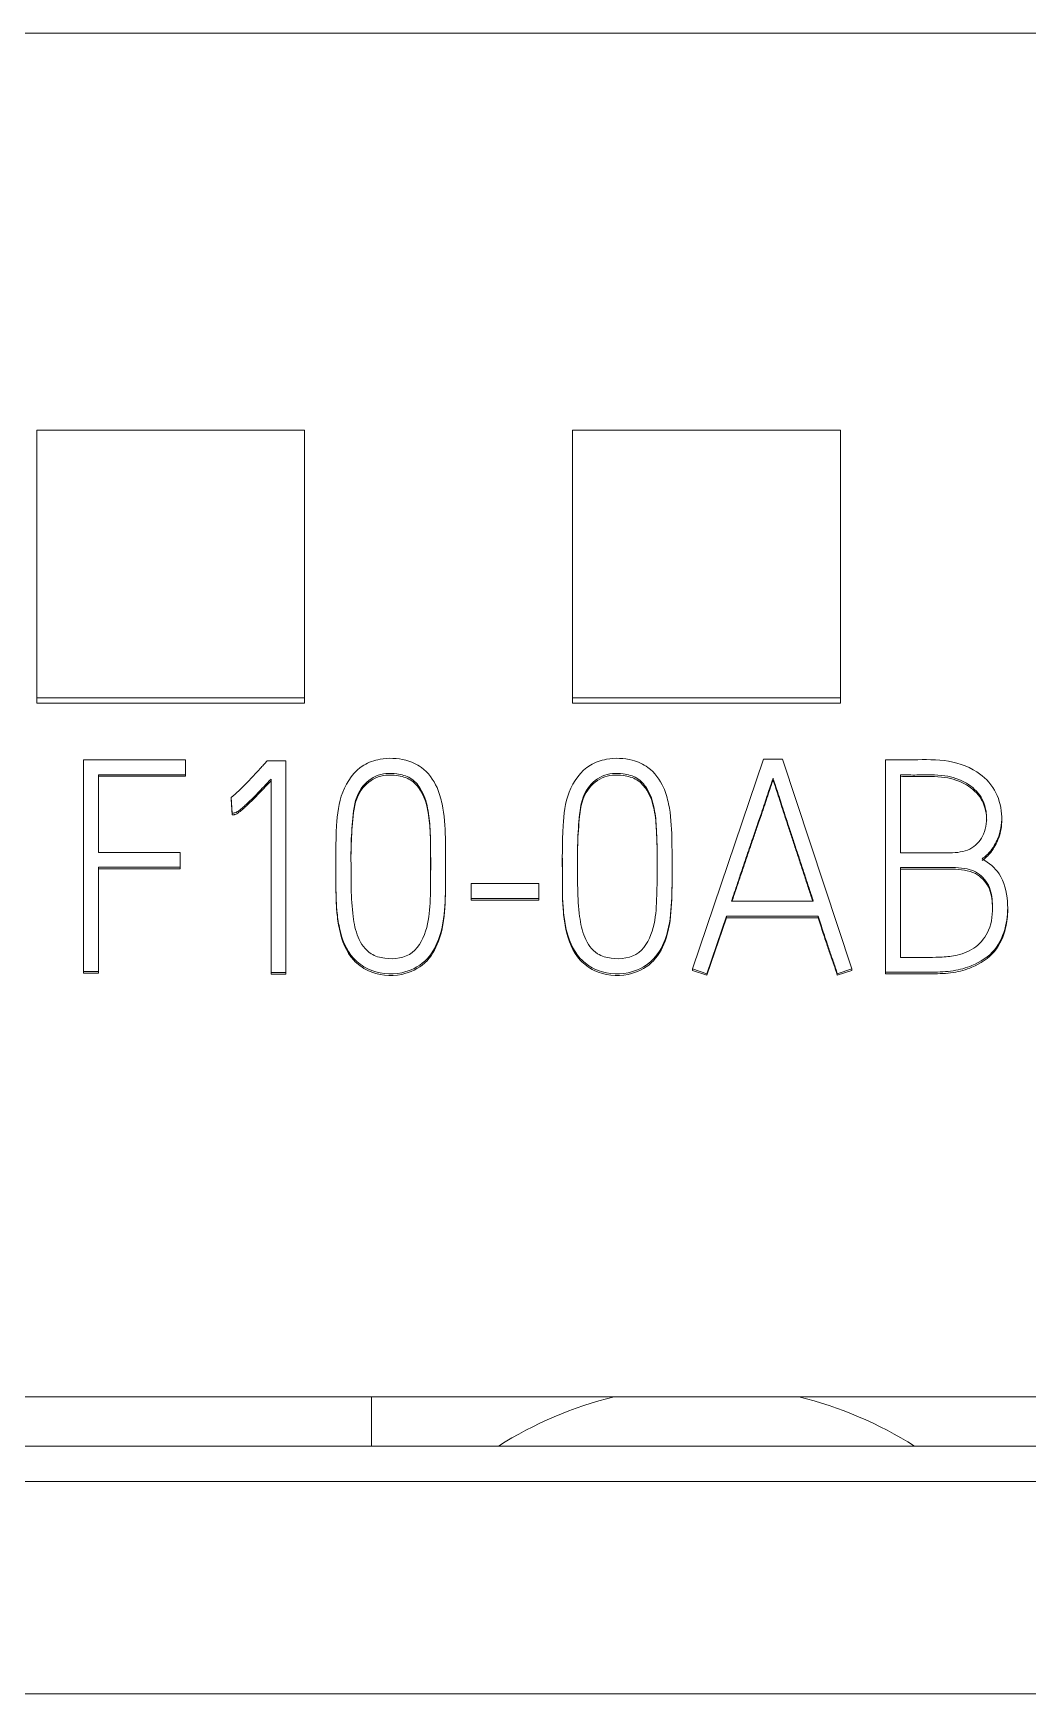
# Model space of a CAD drawing. Header units: millimetres. Extents: x 4137 to 6698, y 1400 to 3585.
# Drawn here: x 5371.42 to 5378.85, y 3075.38 to 3087.78 of the extents above; entities that cross this region are included whole.
import ezdxf

# ---------------------------------------------------------------- set-up
doc = ezdxf.new("R2010")
doc.units = ezdxf.units.MM
doc.layers.add('000-PI-Oprema', color=30, linetype='Continuous', lineweight=5)

msp = doc.modelspace()

# ---------------------------------------------------------------- linework, layer by layer
at = {"layer": '000-PI-Oprema', "color": 0, "linetype": 'ByBlock', "lineweight": 0}
for p, q in [((5384.848, 3087.785), (5360.048, 3087.785)), ((5371.448, 3084.82), (5371.448, 3082.822)), ((5373.448, 3084.82), (5371.448, 3084.82)), ((5373.448, 3082.822), (5373.448, 3084.82)), ((5375.448, 3084.82), (5375.448, 3082.822)), ((5377.448, 3084.82), (5375.448, 3084.82)), ((5377.448, 3082.822), (5377.448, 3084.82)), ((5371.448, 3082.822), (5371.448, 3082.783)), ((5371.448, 3082.822), (5373.448, 3082.822)), ((5371.448, 3082.783), (5373.448, 3082.783)), ((5373.448, 3082.822), (5373.448, 3082.783)), ((5375.448, 3082.822), (5375.448, 3082.783)), ((5375.448, 3082.822), (5377.448, 3082.822)), ((5375.448, 3082.783), (5377.448, 3082.783)), ((5377.448, 3082.822), (5377.448, 3082.783)), ((5371.797, 3082.36), (5371.797, 3080.778)), ((5372.558, 3082.36), (5371.797, 3082.36)), ((5372.558, 3082.248), (5372.558, 3082.36)), ((5373.168, 3082.352), (5373.308, 3082.352)), ((5373.308, 3082.352), (5373.308, 3080.771)), ((5376.874, 3082.363), (5376.344, 3080.798)), ((5377.016, 3082.363), (5376.874, 3082.363)), ((5377.534, 3080.798), (5377.016, 3082.363)), ((5377.784, 3080.773), (5377.784, 3082.358)), ((5371.91, 3081.667), (5371.91, 3082.248)), ((5371.91, 3082.248), (5372.558, 3082.248)), ((5371.91, 3082.236), (5372.558, 3082.236)), ((5372.558, 3082.248), (5372.558, 3082.236)), ((5373.197, 3080.771), (5373.197, 3082.215)), ((5376.945, 3082.222), (5376.945, 3082.209)), ((5377.897, 3082.246), (5377.897, 3081.665)), ((5372.9, 3082.077), (5372.9, 3082.064)), ((5372.907, 3081.96), (5372.9, 3082.077)), ((5372.907, 3081.947), (5372.9, 3082.064)), ((5372.907, 3081.96), (5372.907, 3081.947)), ((5378.652, 3081.91), (5378.652, 3081.931)), ((5372.518, 3081.667), (5371.91, 3081.667)), ((5372.518, 3081.557), (5372.518, 3081.667)), ((5371.91, 3080.778), (5371.91, 3081.557)), ((5371.91, 3081.557), (5372.518, 3081.557)), ((5371.91, 3081.544), (5372.518, 3081.544)), ((5372.518, 3081.557), (5372.518, 3081.544)), ((5373.681, 3081.624), (5373.681, 3081.612)), ((5374.5, 3081.581), (5374.5, 3081.593)), ((5375.372, 3081.624), (5375.372, 3081.612)), ((5376.191, 3081.581), (5376.191, 3081.593)), ((5377.897, 3081.555), (5377.897, 3080.883)), ((5374.691, 3081.436), (5374.691, 3081.324)), ((5375.197, 3081.436), (5374.691, 3081.436)), ((5375.197, 3081.324), (5375.197, 3081.436)), ((5374.691, 3081.324), (5374.691, 3081.311)), ((5374.691, 3081.324), (5375.197, 3081.324)), ((5374.691, 3081.311), (5375.197, 3081.311)), ((5375.197, 3081.324), (5375.197, 3081.311)), ((5377.245, 3081.304), (5376.635, 3081.304)), ((5376.451, 3080.762), (5376.597, 3081.192)), ((5376.451, 3080.75), (5376.597, 3081.179)), ((5376.597, 3081.192), (5376.597, 3081.179)), ((5376.597, 3081.192), (5377.283, 3081.192)), ((5376.597, 3081.179), (5377.283, 3081.179)), ((5377.283, 3081.192), (5377.283, 3081.179)), ((5378.697, 3081.238), (5378.697, 3081.251)), ((5376.344, 3080.798), (5376.344, 3080.785)), ((5376.344, 3080.798), (5376.451, 3080.762)), ((5376.344, 3080.785), (5376.451, 3080.75)), ((5377.425, 3080.762), (5377.534, 3080.798)), ((5377.425, 3080.75), (5377.534, 3080.785)), ((5377.534, 3080.798), (5377.534, 3080.785)), ((5371.797, 3080.778), (5371.797, 3080.765)), ((5371.797, 3080.778), (5371.91, 3080.778)), ((5371.797, 3080.765), (5371.91, 3080.765)), ((5371.91, 3080.778), (5371.91, 3080.765)), ((5373.308, 3080.771), (5373.197, 3080.771)), ((5373.197, 3080.771), (5373.197, 3080.759)), ((5373.308, 3080.759), (5373.197, 3080.759)), ((5373.308, 3080.771), (5373.308, 3080.759)), ((5376.451, 3080.762), (5376.451, 3080.75)), ((5377.425, 3080.762), (5377.425, 3080.75)), ((5377.784, 3080.773), (5377.784, 3080.761)), ((5384.848, 3077.602), (5360.048, 3077.602)), ((5373.948, 3077.602), (5373.948, 3077.234)), ((5384.948, 3077.234), (5359.948, 3077.234)), ((5384.948, 3076.97), (5359.948, 3076.97)), ((5360.948, 3075.385), (5383.948, 3075.385))]:
    msp.add_line(p, q, dxfattribs=at)
for start, end in [(103.753, 122.3801), (57.6199, 76.247)]:
    msp.add_arc((5376.448, 3074.785), 2.9, start, end, dxfattribs=at)
for points, knots in [([(5372.9, 3082.077), (5372.919, 3082.093), (5372.956, 3082.125), (5373.01, 3082.181), (5373.063, 3082.236), (5373.117, 3082.295), (5373.151, 3082.332), (5373.168, 3082.352)], [0, 0, 0, 0, 0.198846, 0.377684, 0.606339, 0.795382, 1, 1, 1, 1]), ([(5374.011, 3082.363), (5373.968, 3082.355), (5373.844, 3082.314), (5373.71, 3082.122), (5373.678, 3081.825), (5373.682, 3081.528), (5373.681, 3081.273), (5373.711, 3081.063), (5373.771, 3080.898), (5373.953, 3080.764), (5374.155, 3080.745), (5374.359, 3080.84), (5374.469, 3081.034), (5374.5, 3081.267), (5374.5, 3081.522), (5374.501, 3081.776), (5374.489, 3081.989), (5374.436, 3082.174), (5374.345, 3082.3), (5374.185, 3082.372), (5374.074, 3082.374), (5374.011, 3082.363)], [0, 0, 0, 0, 0.03125, 0.09375, 0.15625, 0.25, 0.3125, 0.34375, 0.40625, 0.4375, 0.5, 0.546875, 0.59375, 0.65625, 0.71875, 0.78125, 0.84375, 0.875, 0.921875, 0.953125, 1, 1, 1, 1]), ([(5375.702, 3082.363), (5375.659, 3082.355), (5375.535, 3082.314), (5375.401, 3082.122), (5375.369, 3081.825), (5375.373, 3081.528), (5375.372, 3081.273), (5375.402, 3081.063), (5375.462, 3080.898), (5375.644, 3080.764), (5375.846, 3080.745), (5376.05, 3080.84), (5376.16, 3081.034), (5376.191, 3081.267), (5376.191, 3081.522), (5376.192, 3081.776), (5376.18, 3081.989), (5376.127, 3082.174), (5376.036, 3082.3), (5375.876, 3082.372), (5375.765, 3082.374), (5375.702, 3082.363)], [0, 0, 0, 0, 0.03125, 0.09375, 0.15625, 0.25, 0.3125, 0.34375, 0.40625, 0.4375, 0.5, 0.546875, 0.59375, 0.65625, 0.71875, 0.78125, 0.84375, 0.875, 0.921875, 0.953125, 1, 1, 1, 1]), ([(5377.784, 3082.358), (5377.843, 3082.359), (5377.989, 3082.356), (5378.222, 3082.369), (5378.457, 3082.297), (5378.612, 3082.142), (5378.662, 3081.962), (5378.644, 3081.8), (5378.581, 3081.685), (5378.53, 3081.637), (5378.506, 3081.619)], [0, 0, 0, 0, 0.121799, 0.300471, 0.478612, 0.608153, 0.736749, 0.853072, 0.938599, 1, 1, 1, 1]), ([(5373.197, 3082.215), (5373.179, 3082.196), (5373.146, 3082.161), (5373.1, 3082.113), (5373.061, 3082.073), (5373.028, 3082.041), (5373, 3082.015), (5372.977, 3081.995), (5372.958, 3081.98), (5372.943, 3081.97), (5372.931, 3081.964), (5372.921, 3081.962), (5372.914, 3081.96), (5372.909, 3081.96), (5372.907, 3081.96)], [0, 0, 0, 0, 0.200504, 0.370797, 0.510902, 0.6264, 0.722885, 0.800448, 0.861213, 0.907383, 0.939504, 0.963232, 0.983337, 1, 1, 1, 1]), ([(5373.197, 3082.202), (5373.179, 3082.183), (5373.146, 3082.148), (5373.1, 3082.1), (5373.061, 3082.06), (5373.028, 3082.028), (5373, 3082.003), (5372.977, 3081.982), (5372.958, 3081.968), (5372.943, 3081.957), (5372.931, 3081.952), (5372.921, 3081.949), (5372.914, 3081.948), (5372.909, 3081.947), (5372.907, 3081.947)], [0, 0, 0, 0, 0.200504, 0.370797, 0.510902, 0.6264, 0.722885, 0.800448, 0.861213, 0.907383, 0.939504, 0.963232, 0.983337, 1, 1, 1, 1]), ([(5374.237, 3082.222), (5374.207, 3082.24), (5374.118, 3082.263), (5373.973, 3082.255), (5373.83, 3082.121), (5373.805, 3081.922), (5373.792, 3081.716), (5373.795, 3081.538), (5373.795, 3081.363), (5373.804, 3081.205), (5373.837, 3081.032), (5373.921, 3080.907), (5374.081, 3080.862), (5374.273, 3080.889), (5374.374, 3081.11), (5374.389, 3081.347), (5374.389, 3081.596), (5374.388, 3081.823), (5374.372, 3081.999), (5374.329, 3082.134), (5374.267, 3082.204), (5374.237, 3082.222)], [0, 0, 0, 0, 0.03125, 0.078125, 0.125, 0.1875, 0.25, 0.3125, 0.34375, 0.40625, 0.453125, 0.5, 0.53125, 0.59375, 0.65625, 0.71875, 0.8125, 0.875, 0.921875, 0.96875, 1, 1, 1, 1]), ([(5374.237, 3082.209), (5374.207, 3082.228), (5374.118, 3082.25), (5373.973, 3082.243), (5373.83, 3082.108), (5373.805, 3081.91), (5373.795, 3081.746), (5373.794, 3081.649), (5373.794, 3081.622)], [0, 0, 0, 0, 0.114194, 0.285486, 0.456777, 0.685166, 0.913555, 1, 1, 1, 1]), ([(5374.389, 3081.535), (5374.389, 3081.563), (5374.389, 3081.661), (5374.388, 3081.81), (5374.372, 3081.986), (5374.329, 3082.122), (5374.267, 3082.191), (5374.237, 3082.209)], [0, 0, 0, 0, 0.115044, 0.410029, 0.631268, 0.852507, 1, 1, 1, 1]), ([(5375.928, 3082.222), (5375.898, 3082.24), (5375.809, 3082.263), (5375.664, 3082.255), (5375.521, 3082.121), (5375.496, 3081.922), (5375.483, 3081.716), (5375.486, 3081.538), (5375.486, 3081.363), (5375.495, 3081.205), (5375.528, 3081.032), (5375.612, 3080.907), (5375.772, 3080.862), (5375.964, 3080.889), (5376.065, 3081.11), (5376.08, 3081.347), (5376.08, 3081.596), (5376.078, 3081.823), (5376.063, 3081.999), (5376.02, 3082.134), (5375.958, 3082.204), (5375.928, 3082.222)], [0, 0, 0, 0, 0.03125, 0.078125, 0.125, 0.1875, 0.25, 0.3125, 0.34375, 0.40625, 0.453125, 0.5, 0.53125, 0.59375, 0.65625, 0.71875, 0.8125, 0.875, 0.921875, 0.96875, 1, 1, 1, 1]), ([(5375.928, 3082.209), (5375.898, 3082.228), (5375.809, 3082.25), (5375.664, 3082.243), (5375.521, 3082.108), (5375.496, 3081.91), (5375.486, 3081.746), (5375.485, 3081.649), (5375.485, 3081.622)], [0, 0, 0, 0, 0.114194, 0.285486, 0.456777, 0.685166, 0.913555, 1, 1, 1, 1]), ([(5376.08, 3081.535), (5376.08, 3081.563), (5376.08, 3081.661), (5376.078, 3081.81), (5376.063, 3081.986), (5376.02, 3082.122), (5375.958, 3082.191), (5375.928, 3082.209)], [0, 0, 0, 0, 0.115044, 0.410029, 0.631268, 0.852507, 1, 1, 1, 1]), ([(5376.635, 3081.304), (5376.646, 3081.336), (5376.668, 3081.402), (5376.701, 3081.5), (5376.734, 3081.599), (5376.767, 3081.696), (5376.799, 3081.79), (5376.829, 3081.877), (5376.857, 3081.959), (5376.882, 3082.033), (5376.904, 3082.098), (5376.922, 3082.152), (5376.935, 3082.192), (5376.943, 3082.213), (5376.945, 3082.222)], [0, 0, 0, 0, 0.106118, 0.213594, 0.322428, 0.429305, 0.530911, 0.627246, 0.716632, 0.797389, 0.869519, 0.929228, 0.972722, 1, 1, 1, 1]), ([(5376.639, 3081.304), (5376.649, 3081.332), (5376.669, 3081.393), (5376.701, 3081.488), (5376.734, 3081.587), (5376.767, 3081.684), (5376.799, 3081.777), (5376.829, 3081.865), (5376.857, 3081.946), (5376.882, 3082.02), (5376.904, 3082.085), (5376.922, 3082.139), (5376.935, 3082.179), (5376.943, 3082.201), (5376.945, 3082.209)], [0, 0, 0, 0, 0.09357, 0.202554, 0.312916, 0.421294, 0.524326, 0.622014, 0.712654, 0.794544, 0.867687, 0.928234, 0.972339, 1, 1, 1, 1]), ([(5376.945, 3082.222), (5376.948, 3082.213), (5376.955, 3082.192), (5376.968, 3082.152), (5376.986, 3082.098), (5377.006, 3082.033), (5377.031, 3081.959), (5377.057, 3081.877), (5377.086, 3081.79), (5377.117, 3081.696), (5377.149, 3081.599), (5377.181, 3081.501), (5377.214, 3081.402), (5377.235, 3081.336), (5377.245, 3081.304)], [0, 0, 0, 0, 0.027336, 0.070868, 0.130595, 0.202708, 0.283396, 0.372662, 0.4689, 0.570509, 0.677489, 0.786433, 0.893936, 1, 1, 1, 1]), ([(5376.945, 3082.209), (5376.948, 3082.201), (5376.955, 3082.179), (5376.968, 3082.139), (5376.986, 3082.085), (5377.006, 3082.02), (5377.031, 3081.946), (5377.057, 3081.865), (5377.086, 3081.777), (5377.117, 3081.684), (5377.149, 3081.587), (5377.181, 3081.488), (5377.212, 3081.393), (5377.232, 3081.332), (5377.241, 3081.304)], [0, 0, 0, 0, 0.02772, 0.071862, 0.132428, 0.205553, 0.287375, 0.377893, 0.475483, 0.578518, 0.686999, 0.797473, 0.906485, 1, 1, 1, 1]), ([(5377.897, 3081.665), (5377.946, 3081.665), (5378.031, 3081.665), (5378.161, 3081.666), (5378.29, 3081.66), (5378.435, 3081.683), (5378.533, 3081.807), (5378.548, 3081.95), (5378.505, 3082.093), (5378.389, 3082.198), (5378.216, 3082.253), (5378.048, 3082.244), (5377.938, 3082.246), (5377.897, 3082.246)], [0, 0, 0, 0, 0.089881, 0.159215, 0.241238, 0.333496, 0.41712, 0.515535, 0.593949, 0.688978, 0.794399, 0.924872, 1, 1, 1, 1]), ([(5378.54, 3081.909), (5378.54, 3081.922), (5378.536, 3081.977), (5378.505, 3082.08), (5378.389, 3082.185), (5378.216, 3082.24), (5378.048, 3082.232), (5377.938, 3082.234), (5377.897, 3082.233)], [0, 0, 0, 0, 0.046506, 0.200835, 0.387866, 0.595348, 0.852137, 1, 1, 1, 1]), ([(5378.652, 3081.912), (5378.653, 3081.866), (5378.639, 3081.778), (5378.581, 3081.673), (5378.53, 3081.624), (5378.506, 3081.606)], [0, 0, 0, 0, 0.39415, 0.746816, 1, 1, 1, 1]), ([(5373.681, 3081.612), (5373.681, 3081.565), (5373.682, 3081.434), (5373.681, 3081.26), (5373.711, 3081.05), (5373.771, 3080.885), (5373.953, 3080.751), (5374.155, 3080.733), (5374.359, 3080.827), (5374.469, 3081.021), (5374.5, 3081.254), (5374.5, 3081.448), (5374.5, 3081.557), (5374.5, 3081.581)], [0, 0, 0, 0, 0.065476, 0.18556, 0.245602, 0.365686, 0.425728, 0.545812, 0.635875, 0.725938, 0.846022, 0.966106, 1, 1, 1, 1]), ([(5375.372, 3081.612), (5375.372, 3081.565), (5375.373, 3081.434), (5375.372, 3081.26), (5375.402, 3081.05), (5375.462, 3080.885), (5375.644, 3080.751), (5375.846, 3080.733), (5376.05, 3080.827), (5376.16, 3081.021), (5376.191, 3081.254), (5376.191, 3081.448), (5376.191, 3081.557), (5376.191, 3081.581)], [0, 0, 0, 0, 0.065476, 0.18556, 0.245602, 0.365686, 0.425728, 0.545812, 0.635875, 0.725938, 0.846022, 0.966106, 1, 1, 1, 1]), ([(5378.506, 3081.619), (5378.559, 3081.589), (5378.657, 3081.507), (5378.705, 3081.31), (5378.691, 3081.112), (5378.612, 3080.925), (5378.452, 3080.822), (5378.287, 3080.778), (5378.127, 3080.772), (5377.959, 3080.774), (5377.842, 3080.773), (5377.784, 3080.773)], [0, 0, 0, 0, 0.103943, 0.238103, 0.352261, 0.47238, 0.599265, 0.688206, 0.785795, 0.892897, 1, 1, 1, 1]), ([(5377.897, 3080.883), (5377.937, 3080.883), (5378.04, 3080.884), (5378.181, 3080.882), (5378.334, 3080.898), (5378.468, 3080.952), (5378.577, 3081.094), (5378.589, 3081.264), (5378.568, 3081.426), (5378.454, 3081.546), (5378.277, 3081.558), (5378.092, 3081.554), (5377.962, 3081.555), (5377.897, 3081.555)], [0, 0, 0, 0, 0.066156, 0.175169, 0.23737, 0.32413, 0.412445, 0.52466, 0.605148, 0.683631, 0.78156, 0.89078, 1, 1, 1, 1]), ([(5378.583, 3081.235), (5378.583, 3081.247), (5378.582, 3081.307), (5378.568, 3081.413), (5378.454, 3081.533), (5378.277, 3081.545), (5378.092, 3081.541), (5377.962, 3081.542), (5377.897, 3081.542)], [0, 0, 0, 0, 0.039686, 0.202294, 0.36085, 0.558693, 0.779347, 1, 1, 1, 1]), ([(5377.283, 3081.192), (5377.289, 3081.172), (5377.301, 3081.133), (5377.319, 3081.076), (5377.337, 3081.023), (5377.353, 3080.974), (5377.368, 3080.93), (5377.383, 3080.887), (5377.398, 3080.845), (5377.412, 3080.803), (5377.421, 3080.776), (5377.425, 3080.762)], [0, 0, 0, 0, 0.138948, 0.27018, 0.393699, 0.508312, 0.612826, 0.707241, 0.810993, 0.908573, 1, 1, 1, 1]), ([(5377.283, 3081.179), (5377.289, 3081.159), (5377.301, 3081.12), (5377.319, 3081.064), (5377.337, 3081.011), (5377.353, 3080.962), (5377.368, 3080.917), (5377.383, 3080.874), (5377.398, 3080.832), (5377.412, 3080.79), (5377.421, 3080.763), (5377.425, 3080.75)], [0, 0, 0, 0, 0.138948, 0.27018, 0.393699, 0.508312, 0.612826, 0.707241, 0.810993, 0.908573, 1, 1, 1, 1]), ([(5378.697, 3081.24), (5378.697, 3081.194), (5378.685, 3081.084), (5378.612, 3080.913), (5378.452, 3080.809), (5378.287, 3080.765), (5378.127, 3080.759), (5377.959, 3080.761), (5377.842, 3080.761), (5377.784, 3080.761)], [0, 0, 0, 0, 0.115677, 0.279669, 0.452899, 0.574324, 0.707557, 0.853779, 1, 1, 1, 1])]:
    msp.add_open_spline(points, degree=3, knots=knots, dxfattribs=at)

doc.saveas('drawing.dxf')
